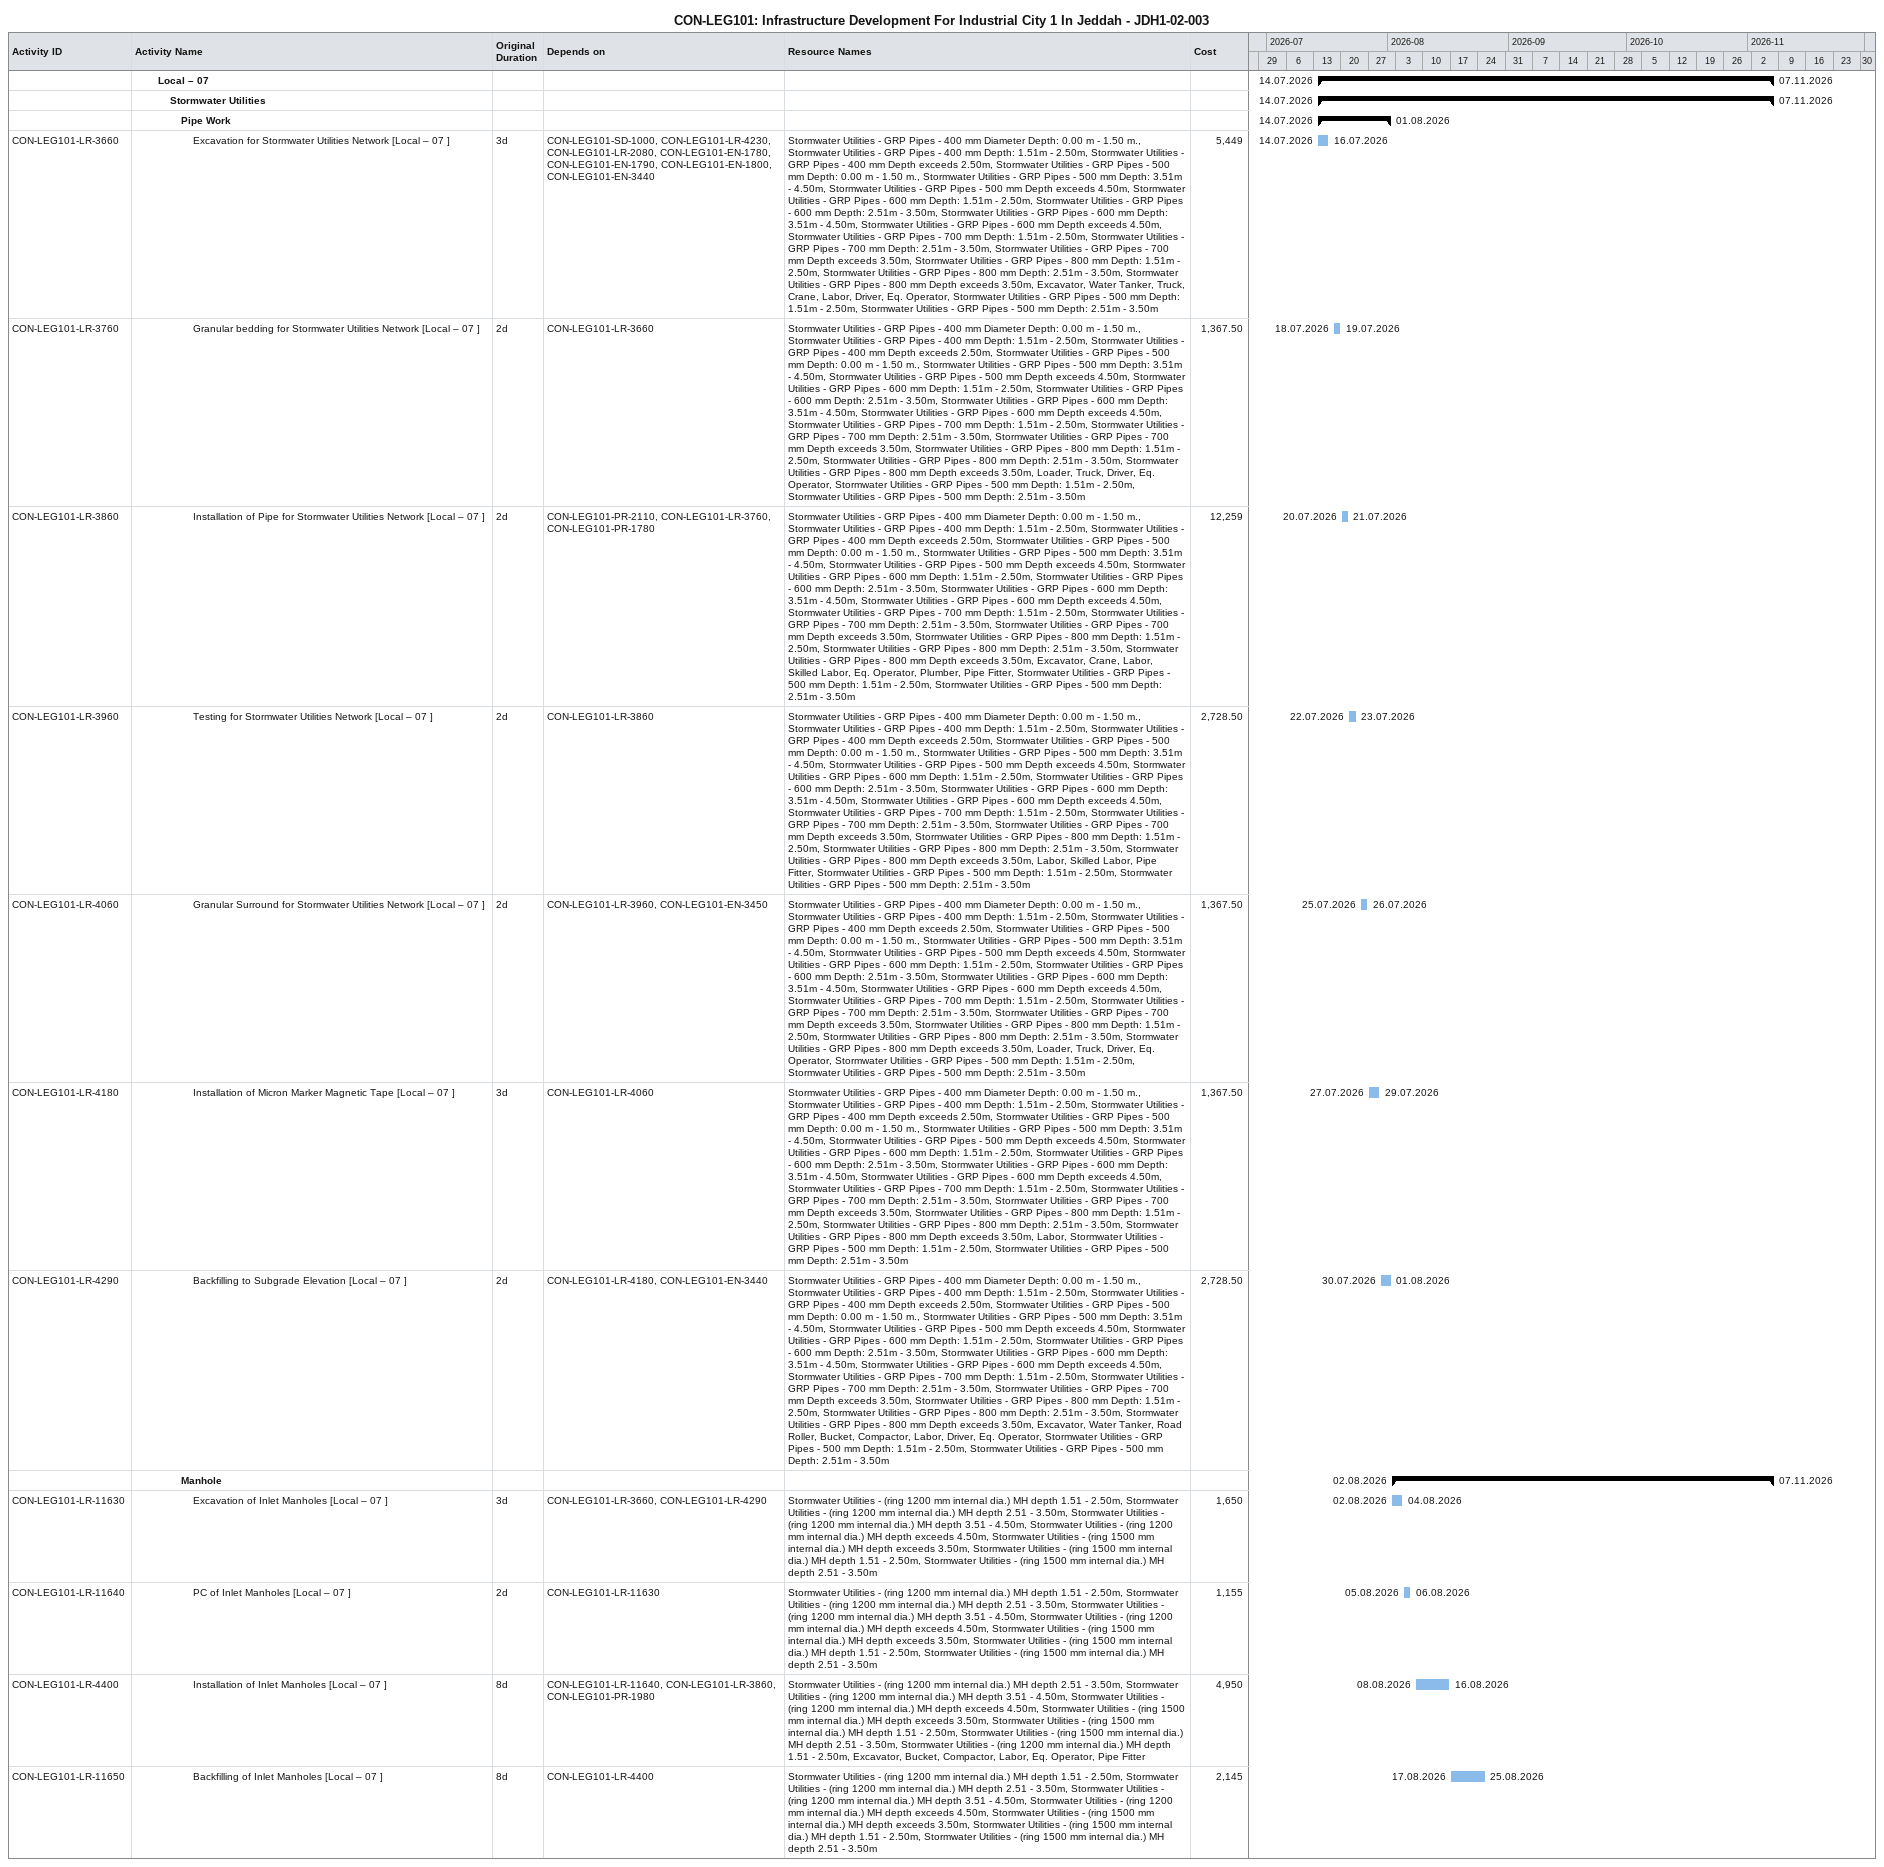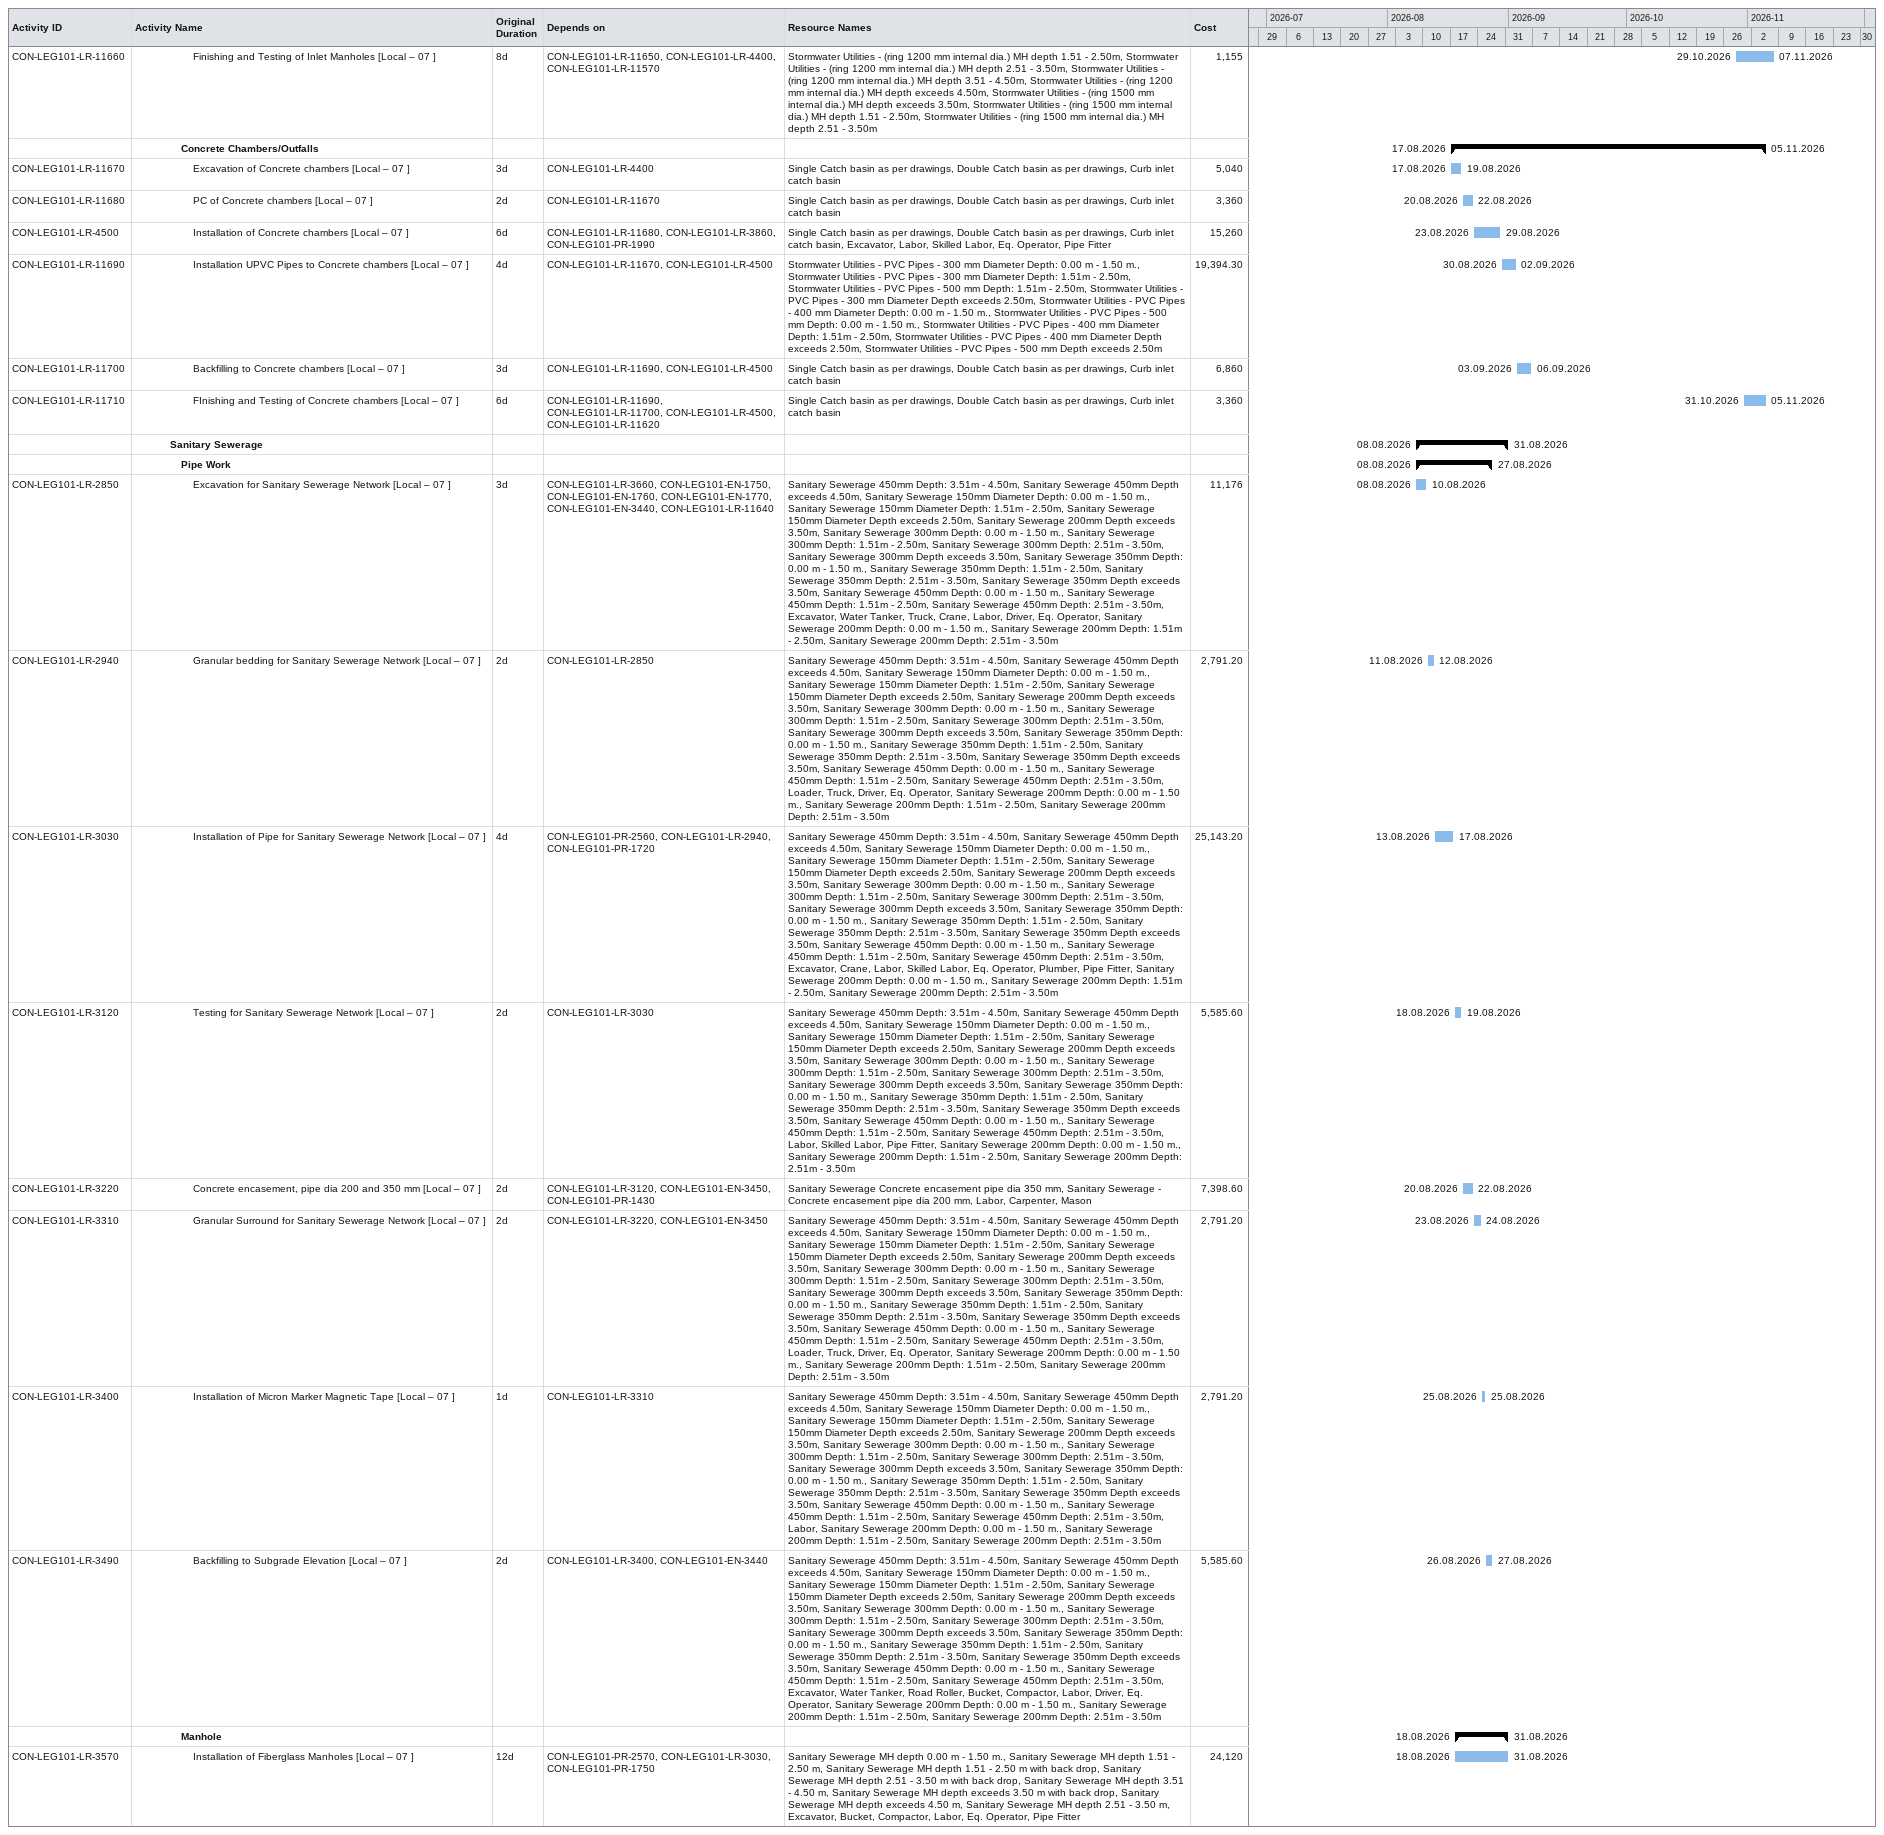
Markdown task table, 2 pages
CON-LEG101: Infrastructure Development For Industrial City 1 In Jeddah - JDH1-02-003

| ID | Level | Task | Original duration | Start | Finish | Predecessors | Resources | Cost |
|---|---|---|---|---|---|---|---|---|
|  | 3 | **Local – 07** |  | 2026-07-14 | 2026-11-07 |  |  |  |
|  | 4 | **Stormwater Utilities** |  | 2026-07-14 | 2026-11-07 |  |  |  |
|  | 5 | **Pipe Work** |  | 2026-07-14 | 2026-08-01 |  |  |  |
| CON-LEG101-LR-3660 | 6 | Excavation for Stormwater Utilities Network [Local – 07 ] | 3d | 2026-07-14 | 2026-07-16 | CON-LEG101-SD-1000, CON-LEG101-LR-4230, CON-LEG101-LR-2080, CON-LEG101-EN-1780, CON-LEG101-EN-1790, CON-LEG101-EN-1800, CON-LEG101-EN-3440 | Stormwater Utilities - GRP Pipes - 400 mm Diameter Depth: 0.00 m - 1.50 m., Stormwater Utilities - GRP Pipes - 400 mm Depth: 1.51m - 2.50m, Stormwater Utilities - GRP Pipes - 400 mm Depth exceeds 2.50m, Stormwater Utilities - GRP Pipes - 500 mm Depth: 0.00 m - 1.50 m., Stormwater Utilities - GRP Pipes - 500 mm Depth: 3.51m - 4.50m, Stormwater Utilities - GRP Pipes - 500 mm Depth exceeds 4.50m, Stormwater Utilities - GRP Pipes - 600 mm Depth: 1.51m - 2.50m, Stormwater Utilities - GRP Pipes - 600 mm Depth: 2.51m - 3.50m, Stormwater Utilities - GRP Pipes - 600 mm Depth: 3.51m - 4.50m, Stormwater Utilities - GRP Pipes - 600 mm Depth exceeds 4.50m, Stormwater Utilities - GRP Pipes - 700 mm Depth: 1.51m - 2.50m, Stormwater Utilities - GRP Pipes - 700 mm Depth: 2.51m - 3.50m, Stormwater Utilities - GRP Pipes - 700 mm Depth exceeds 3.50m, Stormwater Utilities - GRP Pipes - 800 mm Depth: 1.51m - 2.50m, Stormwater Utilities - GRP Pipes - 800 mm Depth: 2.51m - 3.50m, Stormwater Utilities - GRP Pipes - 800 mm Depth exceeds 3.50m, Excavator, Water Tanker, Truck, Crane, Labor, Driver, Eq. Operator, Stormwater Utilities - GRP Pipes - 500 mm Depth: 1.51m - 2.50m, Stormwater Utilities - GRP Pipes - 500 mm Depth: 2.51m - 3.50m | 5449 |
| CON-LEG101-LR-3760 | 6 | Granular bedding for Stormwater Utilities Network [Local – 07 ] | 2d | 2026-07-18 | 2026-07-19 | CON-LEG101-LR-3660 | Stormwater Utilities - GRP Pipes - 400 mm Diameter Depth: 0.00 m - 1.50 m., Stormwater Utilities - GRP Pipes - 400 mm Depth: 1.51m - 2.50m, Stormwater Utilities - GRP Pipes - 400 mm Depth exceeds 2.50m, Stormwater Utilities - GRP Pipes - 500 mm Depth: 0.00 m - 1.50 m., Stormwater Utilities - GRP Pipes - 500 mm Depth: 3.51m - 4.50m, Stormwater Utilities - GRP Pipes - 500 mm Depth exceeds 4.50m, Stormwater Utilities - GRP Pipes - 600 mm Depth: 1.51m - 2.50m, Stormwater Utilities - GRP Pipes - 600 mm Depth: 2.51m - 3.50m, Stormwater Utilities - GRP Pipes - 600 mm Depth: 3.51m - 4.50m, Stormwater Utilities - GRP Pipes - 600 mm Depth exceeds 4.50m, Stormwater Utilities - GRP Pipes - 700 mm Depth: 1.51m - 2.50m, Stormwater Utilities - GRP Pipes - 700 mm Depth: 2.51m - 3.50m, Stormwater Utilities - GRP Pipes - 700 mm Depth exceeds 3.50m, Stormwater Utilities - GRP Pipes - 800 mm Depth: 1.51m - 2.50m, Stormwater Utilities - GRP Pipes - 800 mm Depth: 2.51m - 3.50m, Stormwater Utilities - GRP Pipes - 800 mm Depth exceeds 3.50m, Loader, Truck, Driver, Eq. Operator, Stormwater Utilities - GRP Pipes - 500 mm Depth: 1.51m - 2.50m, Stormwater Utilities - GRP Pipes - 500 mm Depth: 2.51m - 3.50m | 1367.50 |
| CON-LEG101-LR-3860 | 6 | Installation of Pipe for Stormwater Utilities Network [Local – 07 ] | 2d | 2026-07-20 | 2026-07-21 | CON-LEG101-PR-2110, CON-LEG101-LR-3760, CON-LEG101-PR-1780 | Stormwater Utilities - GRP Pipes - 400 mm Diameter Depth: 0.00 m - 1.50 m., Stormwater Utilities - GRP Pipes - 400 mm Depth: 1.51m - 2.50m, Stormwater Utilities - GRP Pipes - 400 mm Depth exceeds 2.50m, Stormwater Utilities - GRP Pipes - 500 mm Depth: 0.00 m - 1.50 m., Stormwater Utilities - GRP Pipes - 500 mm Depth: 3.51m - 4.50m, Stormwater Utilities - GRP Pipes - 500 mm Depth exceeds 4.50m, Stormwater Utilities - GRP Pipes - 600 mm Depth: 1.51m - 2.50m, Stormwater Utilities - GRP Pipes - 600 mm Depth: 2.51m - 3.50m, Stormwater Utilities - GRP Pipes - 600 mm Depth: 3.51m - 4.50m, Stormwater Utilities - GRP Pipes - 600 mm Depth exceeds 4.50m, Stormwater Utilities - GRP Pipes - 700 mm Depth: 1.51m - 2.50m, Stormwater Utilities - GRP Pipes - 700 mm Depth: 2.51m - 3.50m, Stormwater Utilities - GRP Pipes - 700 mm Depth exceeds 3.50m, Stormwater Utilities - GRP Pipes - 800 mm Depth: 1.51m - 2.50m, Stormwater Utilities - GRP Pipes - 800 mm Depth: 2.51m - 3.50m, Stormwater Utilities - GRP Pipes - 800 mm Depth exceeds 3.50m, Excavator, Crane, Labor, Skilled Labor, Eq. Operator, Plumber, Pipe Fitter, Stormwater Utilities - GRP Pipes - 500 mm Depth: 1.51m - 2.50m, Stormwater Utilities - GRP Pipes - 500 mm Depth: 2.51m - 3.50m | 12259 |
| CON-LEG101-LR-3960 | 6 | Testing for Stormwater Utilities Network [Local – 07 ] | 2d | 2026-07-22 | 2026-07-23 | CON-LEG101-LR-3860 | Stormwater Utilities - GRP Pipes - 400 mm Diameter Depth: 0.00 m - 1.50 m., Stormwater Utilities - GRP Pipes - 400 mm Depth: 1.51m - 2.50m, Stormwater Utilities - GRP Pipes - 400 mm Depth exceeds 2.50m, Stormwater Utilities - GRP Pipes - 500 mm Depth: 0.00 m - 1.50 m., Stormwater Utilities - GRP Pipes - 500 mm Depth: 3.51m - 4.50m, Stormwater Utilities - GRP Pipes - 500 mm Depth exceeds 4.50m, Stormwater Utilities - GRP Pipes - 600 mm Depth: 1.51m - 2.50m, Stormwater Utilities - GRP Pipes - 600 mm Depth: 2.51m - 3.50m, Stormwater Utilities - GRP Pipes - 600 mm Depth: 3.51m - 4.50m, Stormwater Utilities - GRP Pipes - 600 mm Depth exceeds 4.50m, Stormwater Utilities - GRP Pipes - 700 mm Depth: 1.51m - 2.50m, Stormwater Utilities - GRP Pipes - 700 mm Depth: 2.51m - 3.50m, Stormwater Utilities - GRP Pipes - 700 mm Depth exceeds 3.50m, Stormwater Utilities - GRP Pipes - 800 mm Depth: 1.51m - 2.50m, Stormwater Utilities - GRP Pipes - 800 mm Depth: 2.51m - 3.50m, Stormwater Utilities - GRP Pipes - 800 mm Depth exceeds 3.50m, Labor, Skilled Labor, Pipe Fitter, Stormwater Utilities - GRP Pipes - 500 mm Depth: 1.51m - 2.50m, Stormwater Utilities - GRP Pipes - 500 mm Depth: 2.51m - 3.50m | 2728.50 |
| CON-LEG101-LR-4060 | 6 | Granular Surround for Stormwater Utilities Network [Local – 07 ] | 2d | 2026-07-25 | 2026-07-26 | CON-LEG101-LR-3960, CON-LEG101-EN-3450 | Stormwater Utilities - GRP Pipes - 400 mm Diameter Depth: 0.00 m - 1.50 m., Stormwater Utilities - GRP Pipes - 400 mm Depth: 1.51m - 2.50m, Stormwater Utilities - GRP Pipes - 400 mm Depth exceeds 2.50m, Stormwater Utilities - GRP Pipes - 500 mm Depth: 0.00 m - 1.50 m., Stormwater Utilities - GRP Pipes - 500 mm Depth: 3.51m - 4.50m, Stormwater Utilities - GRP Pipes - 500 mm Depth exceeds 4.50m, Stormwater Utilities - GRP Pipes - 600 mm Depth: 1.51m - 2.50m, Stormwater Utilities - GRP Pipes - 600 mm Depth: 2.51m - 3.50m, Stormwater Utilities - GRP Pipes - 600 mm Depth: 3.51m - 4.50m, Stormwater Utilities - GRP Pipes - 600 mm Depth exceeds 4.50m, Stormwater Utilities - GRP Pipes - 700 mm Depth: 1.51m - 2.50m, Stormwater Utilities - GRP Pipes - 700 mm Depth: 2.51m - 3.50m, Stormwater Utilities - GRP Pipes - 700 mm Depth exceeds 3.50m, Stormwater Utilities - GRP Pipes - 800 mm Depth: 1.51m - 2.50m, Stormwater Utilities - GRP Pipes - 800 mm Depth: 2.51m - 3.50m, Stormwater Utilities - GRP Pipes - 800 mm Depth exceeds 3.50m, Loader, Truck, Driver, Eq. Operator, Stormwater Utilities - GRP Pipes - 500 mm Depth: 1.51m - 2.50m, Stormwater Utilities - GRP Pipes - 500 mm Depth: 2.51m - 3.50m | 1367.50 |
| CON-LEG101-LR-4180 | 6 | Installation of Micron Marker Magnetic Tape [Local – 07 ] | 3d | 2026-07-27 | 2026-07-29 | CON-LEG101-LR-4060 | Stormwater Utilities - GRP Pipes - 400 mm Diameter Depth: 0.00 m - 1.50 m., Stormwater Utilities - GRP Pipes - 400 mm Depth: 1.51m - 2.50m, Stormwater Utilities - GRP Pipes - 400 mm Depth exceeds 2.50m, Stormwater Utilities - GRP Pipes - 500 mm Depth: 0.00 m - 1.50 m., Stormwater Utilities - GRP Pipes - 500 mm Depth: 3.51m - 4.50m, Stormwater Utilities - GRP Pipes - 500 mm Depth exceeds 4.50m, Stormwater Utilities - GRP Pipes - 600 mm Depth: 1.51m - 2.50m, Stormwater Utilities - GRP Pipes - 600 mm Depth: 2.51m - 3.50m, Stormwater Utilities - GRP Pipes - 600 mm Depth: 3.51m - 4.50m, Stormwater Utilities - GRP Pipes - 600 mm Depth exceeds 4.50m, Stormwater Utilities - GRP Pipes - 700 mm Depth: 1.51m - 2.50m, Stormwater Utilities - GRP Pipes - 700 mm Depth: 2.51m - 3.50m, Stormwater Utilities - GRP Pipes - 700 mm Depth exceeds 3.50m, Stormwater Utilities - GRP Pipes - 800 mm Depth: 1.51m - 2.50m, Stormwater Utilities - GRP Pipes - 800 mm Depth: 2.51m - 3.50m, Stormwater Utilities - GRP Pipes - 800 mm Depth exceeds 3.50m, Labor, Stormwater Utilities - GRP Pipes - 500 mm Depth: 1.51m - 2.50m, Stormwater Utilities - GRP Pipes - 500 mm Depth: 2.51m - 3.50m | 1367.50 |
| CON-LEG101-LR-4290 | 6 | Backfilling to Subgrade Elevation [Local – 07 ] | 2d | 2026-07-30 | 2026-08-01 | CON-LEG101-LR-4180, CON-LEG101-EN-3440 | Stormwater Utilities - GRP Pipes - 400 mm Diameter Depth: 0.00 m - 1.50 m., Stormwater Utilities - GRP Pipes - 400 mm Depth: 1.51m - 2.50m, Stormwater Utilities - GRP Pipes - 400 mm Depth exceeds 2.50m, Stormwater Utilities - GRP Pipes - 500 mm Depth: 0.00 m - 1.50 m., Stormwater Utilities - GRP Pipes - 500 mm Depth: 3.51m - 4.50m, Stormwater Utilities - GRP Pipes - 500 mm Depth exceeds 4.50m, Stormwater Utilities - GRP Pipes - 600 mm Depth: 1.51m - 2.50m, Stormwater Utilities - GRP Pipes - 600 mm Depth: 2.51m - 3.50m, Stormwater Utilities - GRP Pipes - 600 mm Depth: 3.51m - 4.50m, Stormwater Utilities - GRP Pipes - 600 mm Depth exceeds 4.50m, Stormwater Utilities - GRP Pipes - 700 mm Depth: 1.51m - 2.50m, Stormwater Utilities - GRP Pipes - 700 mm Depth: 2.51m - 3.50m, Stormwater Utilities - GRP Pipes - 700 mm Depth exceeds 3.50m, Stormwater Utilities - GRP Pipes - 800 mm Depth: 1.51m - 2.50m, Stormwater Utilities - GRP Pipes - 800 mm Depth: 2.51m - 3.50m, Stormwater Utilities - GRP Pipes - 800 mm Depth exceeds 3.50m, Excavator, Water Tanker, Road Roller, Bucket, Compactor, Labor, Driver, Eq. Operator, Stormwater Utilities - GRP Pipes - 500 mm Depth: 1.51m - 2.50m, Stormwater Utilities - GRP Pipes - 500 mm Depth: 2.51m - 3.50m | 2728.50 |
|  | 5 | **Manhole** |  | 2026-08-02 | 2026-11-07 |  |  |  |
| CON-LEG101-LR-11630 | 6 | Excavation of Inlet Manholes [Local – 07 ] | 3d | 2026-08-02 | 2026-08-04 | CON-LEG101-LR-3660, CON-LEG101-LR-4290 | Stormwater Utilities - (ring 1200 mm internal dia.) MH depth 1.51 - 2.50m, Stormwater Utilities - (ring 1200 mm internal dia.) MH depth 2.51 - 3.50m, Stormwater Utilities - (ring 1200 mm internal dia.) MH depth 3.51 - 4.50m, Stormwater Utilities - (ring 1200 mm internal dia.) MH depth exceeds 4.50m, Stormwater Utilities - (ring 1500 mm internal dia.) MH depth exceeds 3.50m, Stormwater Utilities - (ring 1500 mm internal dia.) MH depth 1.51 - 2.50m, Stormwater Utilities - (ring 1500 mm internal dia.) MH depth 2.51 - 3.50m | 1650 |
| CON-LEG101-LR-11640 | 6 | PC of Inlet Manholes [Local – 07 ] | 2d | 2026-08-05 | 2026-08-06 | CON-LEG101-LR-11630 | Stormwater Utilities - (ring 1200 mm internal dia.) MH depth 1.51 - 2.50m, Stormwater Utilities - (ring 1200 mm internal dia.) MH depth 2.51 - 3.50m, Stormwater Utilities - (ring 1200 mm internal dia.) MH depth 3.51 - 4.50m, Stormwater Utilities - (ring 1200 mm internal dia.) MH depth exceeds 4.50m, Stormwater Utilities - (ring 1500 mm internal dia.) MH depth exceeds 3.50m, Stormwater Utilities - (ring 1500 mm internal dia.) MH depth 1.51 - 2.50m, Stormwater Utilities - (ring 1500 mm internal dia.) MH depth 2.51 - 3.50m | 1155 |
| CON-LEG101-LR-4400 | 6 | Installation of Inlet Manholes [Local – 07 ] | 8d | 2026-08-08 | 2026-08-16 | CON-LEG101-LR-11640, CON-LEG101-LR-3860, CON-LEG101-PR-1980 | Stormwater Utilities - (ring 1200 mm internal dia.) MH depth 2.51 - 3.50m, Stormwater Utilities - (ring 1200 mm internal dia.) MH depth 3.51 - 4.50m, Stormwater Utilities - (ring 1200 mm internal dia.) MH depth exceeds 4.50m, Stormwater Utilities - (ring 1500 mm internal dia.) MH depth exceeds 3.50m, Stormwater Utilities - (ring 1500 mm internal dia.) MH depth 1.51 - 2.50m, Stormwater Utilities - (ring 1500 mm internal dia.) MH depth 2.51 - 3.50m, Stormwater Utilities - (ring 1200 mm internal dia.) MH depth 1.51 - 2.50m, Excavator, Bucket, Compactor, Labor, Eq. Operator, Pipe Fitter | 4950 |
| CON-LEG101-LR-11650 | 6 | Backfilling of Inlet Manholes [Local – 07 ] | 8d | 2026-08-17 | 2026-08-25 | CON-LEG101-LR-4400 | Stormwater Utilities - (ring 1200 mm internal dia.) MH depth 1.51 - 2.50m, Stormwater Utilities - (ring 1200 mm internal dia.) MH depth 2.51 - 3.50m, Stormwater Utilities - (ring 1200 mm internal dia.) MH depth 3.51 - 4.50m, Stormwater Utilities - (ring 1200 mm internal dia.) MH depth exceeds 4.50m, Stormwater Utilities - (ring 1500 mm internal dia.) MH depth exceeds 3.50m, Stormwater Utilities - (ring 1500 mm internal dia.) MH depth 1.51 - 2.50m, Stormwater Utilities - (ring 1500 mm internal dia.) MH depth 2.51 - 3.50m | 2145 |
| CON-LEG101-LR-11660 | 6 | Finishing and Testing of Inlet Manholes [Local – 07 ] | 8d | 2026-10-29 | 2026-11-07 | CON-LEG101-LR-11650, CON-LEG101-LR-4400, CON-LEG101-LR-11570 | Stormwater Utilities - (ring 1200 mm internal dia.) MH depth 1.51 - 2.50m, Stormwater Utilities - (ring 1200 mm internal dia.) MH depth 2.51 - 3.50m, Stormwater Utilities - (ring 1200 mm internal dia.) MH depth 3.51 - 4.50m, Stormwater Utilities - (ring 1200 mm internal dia.) MH depth exceeds 4.50m, Stormwater Utilities - (ring 1500 mm internal dia.) MH depth exceeds 3.50m, Stormwater Utilities - (ring 1500 mm internal dia.) MH depth 1.51 - 2.50m, Stormwater Utilities - (ring 1500 mm internal dia.) MH depth 2.51 - 3.50m | 1155 |
|  | 5 | **Concrete Chambers/Outfalls** |  | 2026-08-17 | 2026-11-05 |  |  |  |
| CON-LEG101-LR-11670 | 6 | Excavation of Concrete chambers [Local – 07 ] | 3d | 2026-08-17 | 2026-08-19 | CON-LEG101-LR-4400 | Single Catch basin as per drawings, Double Catch basin as per drawings, Curb inlet catch basin | 5040 |
| CON-LEG101-LR-11680 | 6 | PC of Concrete chambers [Local – 07 ] | 2d | 2026-08-20 | 2026-08-22 | CON-LEG101-LR-11670 | Single Catch basin as per drawings, Double Catch basin as per drawings, Curb inlet catch basin | 3360 |
| CON-LEG101-LR-4500 | 6 | Installation of Concrete chambers [Local – 07 ] | 6d | 2026-08-23 | 2026-08-29 | CON-LEG101-LR-11680, CON-LEG101-LR-3860, CON-LEG101-PR-1990 | Single Catch basin as per drawings, Double Catch basin as per drawings, Curb inlet catch basin, Excavator, Labor, Skilled Labor, Eq. Operator, Pipe Fitter | 15260 |
| CON-LEG101-LR-11690 | 6 | Installation UPVC Pipes to Concrete chambers [Local – 07 ] | 4d | 2026-08-30 | 2026-09-02 | CON-LEG101-LR-11670, CON-LEG101-LR-4500 | Stormwater Utilities - PVC Pipes - 300 mm Diameter Depth: 0.00 m - 1.50 m., Stormwater Utilities - PVC Pipes - 300 mm Diameter Depth: 1.51m - 2.50m, Stormwater Utilities - PVC Pipes - 500 mm Depth: 1.51m - 2.50m, Stormwater Utilities - PVC Pipes - 300 mm Diameter Depth exceeds 2.50m, Stormwater Utilities - PVC Pipes - 400 mm Diameter Depth: 0.00 m - 1.50 m., Stormwater Utilities - PVC Pipes - 500 mm Depth: 0.00 m - 1.50 m., Stormwater Utilities - PVC Pipes - 400 mm Diameter Depth: 1.51m - 2.50m, Stormwater Utilities - PVC Pipes - 400 mm Diameter Depth exceeds 2.50m, Stormwater Utilities - PVC Pipes - 500 mm Depth exceeds 2.50m | 19394.30 |
| CON-LEG101-LR-11700 | 6 | Backfilling to Concrete chambers [Local – 07 ] | 3d | 2026-09-03 | 2026-09-06 | CON-LEG101-LR-11690, CON-LEG101-LR-4500 | Single Catch basin as per drawings, Double Catch basin as per drawings, Curb inlet catch basin | 6860 |
| CON-LEG101-LR-11710 | 6 | FInishing and Testing of Concrete chambers [Local – 07 ] | 6d | 2026-10-31 | 2026-11-05 | CON-LEG101-LR-11690, CON-LEG101-LR-11700, CON-LEG101-LR-4500, CON-LEG101-LR-11620 | Single Catch basin as per drawings, Double Catch basin as per drawings, Curb inlet catch basin | 3360 |
|  | 4 | **Sanitary Sewerage** |  | 2026-08-08 | 2026-08-31 |  |  |  |
|  | 5 | **Pipe Work** |  | 2026-08-08 | 2026-08-27 |  |  |  |
| CON-LEG101-LR-2850 | 6 | Excavation for Sanitary Sewerage Network [Local – 07 ] | 3d | 2026-08-08 | 2026-08-10 | CON-LEG101-LR-3660, CON-LEG101-EN-1750, CON-LEG101-EN-1760, CON-LEG101-EN-1770, CON-LEG101-EN-3440, CON-LEG101-LR-11640 | Sanitary Sewerage 450mm Depth: 3.51m - 4.50m, Sanitary Sewerage 450mm Depth exceeds 4.50m, Sanitary Sewerage 150mm Diameter Depth: 0.00 m - 1.50 m., Sanitary Sewerage 150mm Diameter Depth: 1.51m - 2.50m, Sanitary Sewerage 150mm Diameter Depth exceeds 2.50m, Sanitary Sewerage 200mm Depth exceeds 3.50m, Sanitary Sewerage 300mm Depth: 0.00 m - 1.50 m., Sanitary Sewerage 300mm Depth: 1.51m - 2.50m, Sanitary Sewerage 300mm Depth: 2.51m - 3.50m, Sanitary Sewerage 300mm Depth exceeds 3.50m, Sanitary Sewerage 350mm Depth: 0.00 m - 1.50 m., Sanitary Sewerage 350mm Depth: 1.51m - 2.50m, Sanitary Sewerage 350mm Depth: 2.51m - 3.50m, Sanitary Sewerage 350mm Depth exceeds 3.50m, Sanitary Sewerage 450mm Depth: 0.00 m - 1.50 m., Sanitary Sewerage 450mm Depth: 1.51m - 2.50m, Sanitary Sewerage 450mm Depth: 2.51m - 3.50m, Excavator, Water Tanker, Truck, Crane, Labor, Driver, Eq. Operator, Sanitary Sewerage 200mm Depth: 0.00 m - 1.50 m., Sanitary Sewerage 200mm Depth: 1.51m - 2.50m, Sanitary Sewerage 200mm Depth: 2.51m - 3.50m | 11176 |
| CON-LEG101-LR-2940 | 6 | Granular bedding for Sanitary Sewerage Network [Local – 07 ] | 2d | 2026-08-11 | 2026-08-12 | CON-LEG101-LR-2850 | Sanitary Sewerage 450mm Depth: 3.51m - 4.50m, Sanitary Sewerage 450mm Depth exceeds 4.50m, Sanitary Sewerage 150mm Diameter Depth: 0.00 m - 1.50 m., Sanitary Sewerage 150mm Diameter Depth: 1.51m - 2.50m, Sanitary Sewerage 150mm Diameter Depth exceeds 2.50m, Sanitary Sewerage 200mm Depth exceeds 3.50m, Sanitary Sewerage 300mm Depth: 0.00 m - 1.50 m., Sanitary Sewerage 300mm Depth: 1.51m - 2.50m, Sanitary Sewerage 300mm Depth: 2.51m - 3.50m, Sanitary Sewerage 300mm Depth exceeds 3.50m, Sanitary Sewerage 350mm Depth: 0.00 m - 1.50 m., Sanitary Sewerage 350mm Depth: 1.51m - 2.50m, Sanitary Sewerage 350mm Depth: 2.51m - 3.50m, Sanitary Sewerage 350mm Depth exceeds 3.50m, Sanitary Sewerage 450mm Depth: 0.00 m - 1.50 m., Sanitary Sewerage 450mm Depth: 1.51m - 2.50m, Sanitary Sewerage 450mm Depth: 2.51m - 3.50m, Loader, Truck, Driver, Eq. Operator, Sanitary Sewerage 200mm Depth: 0.00 m - 1.50 m., Sanitary Sewerage 200mm Depth: 1.51m - 2.50m, Sanitary Sewerage 200mm Depth: 2.51m - 3.50m | 2791.20 |
| CON-LEG101-LR-3030 | 6 | Installation of Pipe for Sanitary Sewerage Network [Local – 07 ] | 4d | 2026-08-13 | 2026-08-17 | CON-LEG101-PR-2560, CON-LEG101-LR-2940, CON-LEG101-PR-1720 | Sanitary Sewerage 450mm Depth: 3.51m - 4.50m, Sanitary Sewerage 450mm Depth exceeds 4.50m, Sanitary Sewerage 150mm Diameter Depth: 0.00 m - 1.50 m., Sanitary Sewerage 150mm Diameter Depth: 1.51m - 2.50m, Sanitary Sewerage 150mm Diameter Depth exceeds 2.50m, Sanitary Sewerage 200mm Depth exceeds 3.50m, Sanitary Sewerage 300mm Depth: 0.00 m - 1.50 m., Sanitary Sewerage 300mm Depth: 1.51m - 2.50m, Sanitary Sewerage 300mm Depth: 2.51m - 3.50m, Sanitary Sewerage 300mm Depth exceeds 3.50m, Sanitary Sewerage 350mm Depth: 0.00 m - 1.50 m., Sanitary Sewerage 350mm Depth: 1.51m - 2.50m, Sanitary Sewerage 350mm Depth: 2.51m - 3.50m, Sanitary Sewerage 350mm Depth exceeds 3.50m, Sanitary Sewerage 450mm Depth: 0.00 m - 1.50 m., Sanitary Sewerage 450mm Depth: 1.51m - 2.50m, Sanitary Sewerage 450mm Depth: 2.51m - 3.50m, Excavator, Crane, Labor, Skilled Labor, Eq. Operator, Plumber, Pipe Fitter, Sanitary Sewerage 200mm Depth: 0.00 m - 1.50 m., Sanitary Sewerage 200mm Depth: 1.51m - 2.50m, Sanitary Sewerage 200mm Depth: 2.51m - 3.50m | 25143.20 |
| CON-LEG101-LR-3120 | 6 | Testing for Sanitary Sewerage Network [Local – 07 ] | 2d | 2026-08-18 | 2026-08-19 | CON-LEG101-LR-3030 | Sanitary Sewerage 450mm Depth: 3.51m - 4.50m, Sanitary Sewerage 450mm Depth exceeds 4.50m, Sanitary Sewerage 150mm Diameter Depth: 0.00 m - 1.50 m., Sanitary Sewerage 150mm Diameter Depth: 1.51m - 2.50m, Sanitary Sewerage 150mm Diameter Depth exceeds 2.50m, Sanitary Sewerage 200mm Depth exceeds 3.50m, Sanitary Sewerage 300mm Depth: 0.00 m - 1.50 m., Sanitary Sewerage 300mm Depth: 1.51m - 2.50m, Sanitary Sewerage 300mm Depth: 2.51m - 3.50m, Sanitary Sewerage 300mm Depth exceeds 3.50m, Sanitary Sewerage 350mm Depth: 0.00 m - 1.50 m., Sanitary Sewerage 350mm Depth: 1.51m - 2.50m, Sanitary Sewerage 350mm Depth: 2.51m - 3.50m, Sanitary Sewerage 350mm Depth exceeds 3.50m, Sanitary Sewerage 450mm Depth: 0.00 m - 1.50 m., Sanitary Sewerage 450mm Depth: 1.51m - 2.50m, Sanitary Sewerage 450mm Depth: 2.51m - 3.50m, Labor, Skilled Labor, Pipe Fitter, Sanitary Sewerage 200mm Depth: 0.00 m - 1.50 m., Sanitary Sewerage 200mm Depth: 1.51m - 2.50m, Sanitary Sewerage 200mm Depth: 2.51m - 3.50m | 5585.60 |
| CON-LEG101-LR-3220 | 6 | Concrete encasement, pipe dia 200 and 350 mm [Local – 07 ] | 2d | 2026-08-20 | 2026-08-22 | CON-LEG101-LR-3120, CON-LEG101-EN-3450, CON-LEG101-PR-1430 | Sanitary Sewerage Concrete encasement pipe dia 350 mm, Sanitary Sewerage - Concrete encasement pipe dia 200 mm, Labor, Carpenter, Mason | 7398.60 |
| CON-LEG101-LR-3310 | 6 | Granular Surround for Sanitary Sewerage Network [Local – 07 ] | 2d | 2026-08-23 | 2026-08-24 | CON-LEG101-LR-3220, CON-LEG101-EN-3450 | Sanitary Sewerage 450mm Depth: 3.51m - 4.50m, Sanitary Sewerage 450mm Depth exceeds 4.50m, Sanitary Sewerage 150mm Diameter Depth: 0.00 m - 1.50 m., Sanitary Sewerage 150mm Diameter Depth: 1.51m - 2.50m, Sanitary Sewerage 150mm Diameter Depth exceeds 2.50m, Sanitary Sewerage 200mm Depth exceeds 3.50m, Sanitary Sewerage 300mm Depth: 0.00 m - 1.50 m., Sanitary Sewerage 300mm Depth: 1.51m - 2.50m, Sanitary Sewerage 300mm Depth: 2.51m - 3.50m, Sanitary Sewerage 300mm Depth exceeds 3.50m, Sanitary Sewerage 350mm Depth: 0.00 m - 1.50 m., Sanitary Sewerage 350mm Depth: 1.51m - 2.50m, Sanitary Sewerage 350mm Depth: 2.51m - 3.50m, Sanitary Sewerage 350mm Depth exceeds 3.50m, Sanitary Sewerage 450mm Depth: 0.00 m - 1.50 m., Sanitary Sewerage 450mm Depth: 1.51m - 2.50m, Sanitary Sewerage 450mm Depth: 2.51m - 3.50m, Loader, Truck, Driver, Eq. Operator, Sanitary Sewerage 200mm Depth: 0.00 m - 1.50 m., Sanitary Sewerage 200mm Depth: 1.51m - 2.50m, Sanitary Sewerage 200mm Depth: 2.51m - 3.50m | 2791.20 |
| CON-LEG101-LR-3400 | 6 | Installation of Micron Marker Magnetic Tape [Local – 07 ] | 1d | 2026-08-25 | 2026-08-25 | CON-LEG101-LR-3310 | Sanitary Sewerage 450mm Depth: 3.51m - 4.50m, Sanitary Sewerage 450mm Depth exceeds 4.50m, Sanitary Sewerage 150mm Diameter Depth: 0.00 m - 1.50 m., Sanitary Sewerage 150mm Diameter Depth: 1.51m - 2.50m, Sanitary Sewerage 150mm Diameter Depth exceeds 2.50m, Sanitary Sewerage 200mm Depth exceeds 3.50m, Sanitary Sewerage 300mm Depth: 0.00 m - 1.50 m., Sanitary Sewerage 300mm Depth: 1.51m - 2.50m, Sanitary Sewerage 300mm Depth: 2.51m - 3.50m, Sanitary Sewerage 300mm Depth exceeds 3.50m, Sanitary Sewerage 350mm Depth: 0.00 m - 1.50 m., Sanitary Sewerage 350mm Depth: 1.51m - 2.50m, Sanitary Sewerage 350mm Depth: 2.51m - 3.50m, Sanitary Sewerage 350mm Depth exceeds 3.50m, Sanitary Sewerage 450mm Depth: 0.00 m - 1.50 m., Sanitary Sewerage 450mm Depth: 1.51m - 2.50m, Sanitary Sewerage 450mm Depth: 2.51m - 3.50m, Labor, Sanitary Sewerage 200mm Depth: 0.00 m - 1.50 m., Sanitary Sewerage 200mm Depth: 1.51m - 2.50m, Sanitary Sewerage 200mm Depth: 2.51m - 3.50m | 2791.20 |
| CON-LEG101-LR-3490 | 6 | Backfilling to Subgrade Elevation [Local – 07 ] | 2d | 2026-08-26 | 2026-08-27 | CON-LEG101-LR-3400, CON-LEG101-EN-3440 | Sanitary Sewerage 450mm Depth: 3.51m - 4.50m, Sanitary Sewerage 450mm Depth exceeds 4.50m, Sanitary Sewerage 150mm Diameter Depth: 0.00 m - 1.50 m., Sanitary Sewerage 150mm Diameter Depth: 1.51m - 2.50m, Sanitary Sewerage 150mm Diameter Depth exceeds 2.50m, Sanitary Sewerage 200mm Depth exceeds 3.50m, Sanitary Sewerage 300mm Depth: 0.00 m - 1.50 m., Sanitary Sewerage 300mm Depth: 1.51m - 2.50m, Sanitary Sewerage 300mm Depth: 2.51m - 3.50m, Sanitary Sewerage 300mm Depth exceeds 3.50m, Sanitary Sewerage 350mm Depth: 0.00 m - 1.50 m., Sanitary Sewerage 350mm Depth: 1.51m - 2.50m, Sanitary Sewerage 350mm Depth: 2.51m - 3.50m, Sanitary Sewerage 350mm Depth exceeds 3.50m, Sanitary Sewerage 450mm Depth: 0.00 m - 1.50 m., Sanitary Sewerage 450mm Depth: 1.51m - 2.50m, Sanitary Sewerage 450mm Depth: 2.51m - 3.50m, Excavator, Water Tanker, Road Roller, Bucket, Compactor, Labor, Driver, Eq. Operator, Sanitary Sewerage 200mm Depth: 0.00 m - 1.50 m., Sanitary Sewerage 200mm Depth: 1.51m - 2.50m, Sanitary Sewerage 200mm Depth: 2.51m - 3.50m | 5585.60 |
|  | 5 | **Manhole** |  | 2026-08-18 | 2026-08-31 |  |  |  |
| CON-LEG101-LR-3570 | 6 | Installation of Fiberglass Manholes [Local – 07 ] | 12d | 2026-08-18 | 2026-08-31 | CON-LEG101-PR-2570, CON-LEG101-LR-3030, CON-LEG101-PR-1750 | Sanitary Sewerage MH depth 0.00 m - 1.50 m., Sanitary Sewerage MH depth 1.51 - 2.50 m, Sanitary Sewerage MH depth 1.51 - 2.50 m with back drop, Sanitary Sewerage MH depth 2.51 - 3.50 m with back drop, Sanitary Sewerage MH depth 3.51 - 4.50 m, Sanitary Sewerage MH depth exceeds 3.50 m with back drop, Sanitary Sewerage MH depth exceeds 4.50 m, Sanitary Sewerage MH depth 2.51 - 3.50 m, Excavator, Bucket, Compactor, Labor, Eq. Operator, Pipe Fitter | 24120 |
